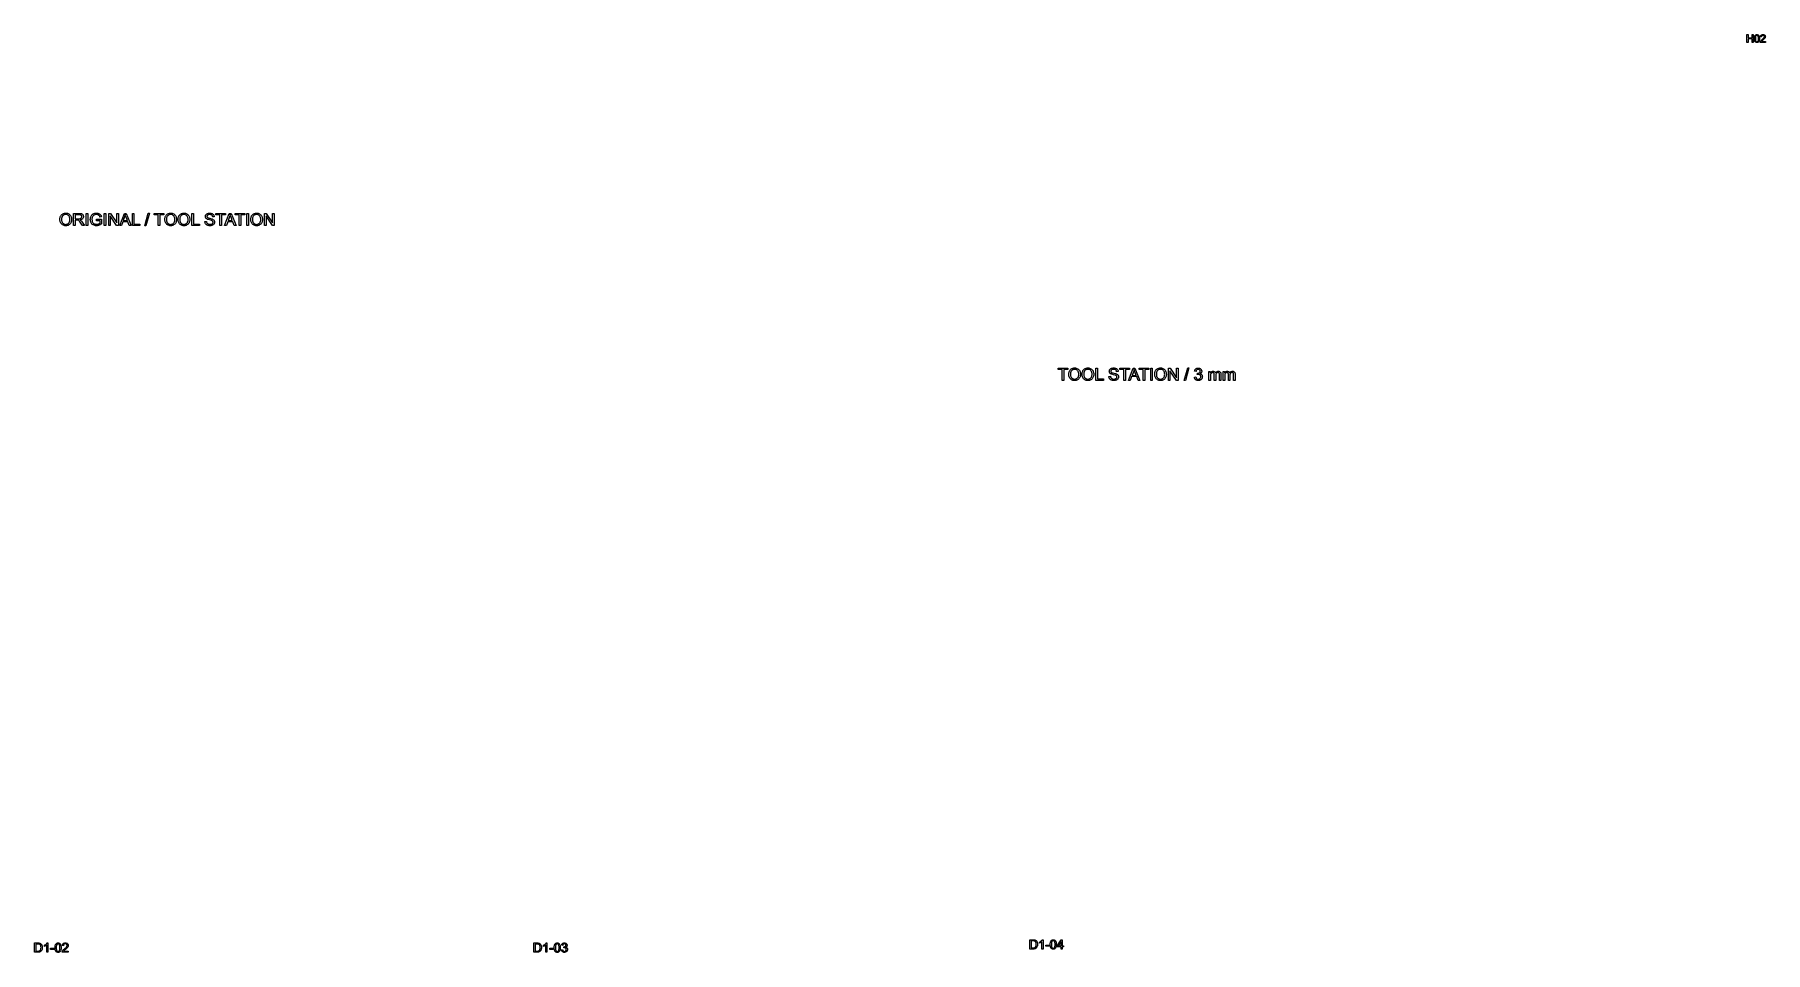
# Model space of a CAD drawing. Header units: millimetres. Extents: x 17 to 565, y -307 to -16.
import ezdxf

# ---------------------------------------------------------------- set-up
doc = ezdxf.new("R2010")
doc.units = ezdxf.units.MM
doc.layers.add('engrave', color=5, linetype='Continuous')

msp = doc.modelspace()

# ---------------------------------------------------------------- linework, layer by layer
at = {"layer": 'engrave'}
for points in [[(559, -18.96), (559, -16.51), (559.32, -16.51), (559.32, -17.52), (560.6, -17.52), (560.6, -16.51), (560.92, -16.51), (560.92, -18.96), (560.6, -18.96), (560.6, -17.8), (559.32, -17.8), (559.32, -18.96), (559, -18.96)], [(561.34, -17.75), (561.34, -17.54), (561.36, -17.36), (561.39, -17.19), (561.43, -17.05), (561.48, -16.93), (561.54, -16.82), (561.61, -16.72), (561.69, -16.64), (561.79, -16.58), (561.89, -16.54), (562.01, -16.51), (562.14, -16.5), (562.23, -16.5), (562.32, -16.52), (562.4, -16.54), (562.48, -16.58), (562.55, -16.62), (562.62, -16.68), (562.68, -16.74), (562.73, -16.81), (562.81, -16.97), (562.88, -17.17), (562.92, -17.42), (562.93, -17.75), (562.93, -17.96), (562.91, -18.14), (562.88, -18.3), (562.85, -18.45), (562.8, -18.57), (562.74, -18.68), (562.66, -18.78), (562.58, -18.86), (562.49, -18.92), (562.38, -18.96), (562.26, -18.99), (562.14, -19), (561.97, -18.98), (561.82, -18.94), (561.69, -18.86), (561.58, -18.75), (561.52, -18.66), (561.47, -18.57), (561.43, -18.46), (561.4, -18.34), (561.35, -18.07), (561.34, -17.75)], [(561.65, -17.75), (561.66, -18.03), (561.68, -18.25), (561.73, -18.43), (561.79, -18.55), (561.86, -18.64), (561.95, -18.7), (562.04, -18.74), (562.14, -18.75), (562.24, -18.74), (562.33, -18.7), (562.41, -18.64), (562.48, -18.55), (562.55, -18.43), (562.59, -18.25), (562.62, -18.03), (562.63, -17.75), (562.62, -17.47), (562.59, -17.25), (562.55, -17.07), (562.48, -16.95), (562.41, -16.86), (562.33, -16.8), (562.23, -16.76), (562.13, -16.75), (562.03, -16.76), (561.95, -16.79), (561.87, -16.85), (561.8, -16.92), (561.73, -17.06), (561.69, -17.24), (561.66, -17.47), (561.65, -17.75)], [(564.82, -18.67), (564.82, -18.96), (563.2, -18.96), (563.21, -18.85), (563.24, -18.75), (563.32, -18.59), (563.43, -18.42), (563.6, -18.25), (563.83, -18.05), (564.16, -17.76), (564.28, -17.64), (564.37, -17.53), (564.43, -17.44), (564.47, -17.35), (564.5, -17.26), (564.51, -17.17), (564.5, -17.09), (564.48, -17.01), (564.44, -16.94), (564.38, -16.87), (564.31, -16.82), (564.23, -16.78), (564.14, -16.76), (564.05, -16.75), (563.94, -16.76), (563.85, -16.78), (563.77, -16.82), (563.7, -16.88), (563.64, -16.95), (563.6, -17.03), (563.58, -17.13), (563.57, -17.24), (563.26, -17.21), (563.29, -17.05), (563.33, -16.9), (563.4, -16.78), (563.5, -16.68), (563.61, -16.6), (563.74, -16.55), (563.89, -16.51), (564.05, -16.5), (564.22, -16.51), (564.37, -16.55), (564.5, -16.61), (564.61, -16.7), (564.7, -16.8), (564.77, -16.91), (564.8, -17.04), (564.82, -17.18), (564.8, -17.33), (564.76, -17.47), (564.68, -17.61), (564.56, -17.77), (564.37, -17.95), (564.09, -18.2), (563.75, -18.51), (563.68, -18.59), (563.62, -18.67), (564.82, -18.67)], [(25, -75.05), (25.01, -74.82), (25.03, -74.6), (25.07, -74.39), (25.13, -74.19), (25.2, -74.01), (25.29, -73.84), (25.4, -73.69), (25.52, -73.54), (25.65, -73.42), (25.79, -73.31), (25.95, -73.21), (26.11, -73.14), (26.28, -73.08), (26.46, -73.03), (26.65, -73.01), (26.85, -73), (27.11, -73.02), (27.36, -73.06), (27.59, -73.14), (27.82, -73.26), (28.02, -73.4), (28.19, -73.56), (28.35, -73.75), (28.47, -73.97), (28.57, -74.21), (28.64, -74.46), (28.68, -74.72), (28.7, -75.01), (28.68, -75.29), (28.64, -75.56), (28.56, -75.82), (28.46, -76.06), (28.33, -76.28), (28.17, -76.47), (27.99, -76.63), (27.79, -76.76), (27.57, -76.87), (27.33, -76.94), (27.1, -76.99), (26.85, -77), (26.58, -76.98), (26.33, -76.93), (26.09, -76.85), (25.87, -76.74), (25.67, -76.59), (25.5, -76.42), (25.35, -76.23), (25.22, -76.02), (25.12, -75.79), (25.06, -75.55), (25.01, -75.3), (25, -75.05)], [(25.53, -75.06), (25.53, -75.23), (25.55, -75.39), (25.58, -75.54), (25.62, -75.68), (25.67, -75.82), (25.74, -75.94), (25.82, -76.06), (25.9, -76.16), (26, -76.25), (26.1, -76.34), (26.21, -76.41), (26.33, -76.46), (26.45, -76.51), (26.57, -76.54), (26.71, -76.56), (26.85, -76.56), (26.99, -76.56), (27.12, -76.54), (27.25, -76.51), (27.37, -76.46), (27.49, -76.4), (27.6, -76.33), (27.7, -76.25), (27.8, -76.16), (27.88, -76.05), (27.96, -75.93), (28.02, -75.8), (28.08, -75.67), (28.12, -75.52), (28.15, -75.36), (28.16, -75.19), (28.17, -75), (28.16, -74.78), (28.13, -74.56), (28.08, -74.36), (28.01, -74.18), (27.92, -74.01), (27.81, -73.87), (27.69, -73.74), (27.54, -73.63), (27.38, -73.55), (27.22, -73.49), (27.04, -73.45), (26.85, -73.44), (26.72, -73.45), (26.59, -73.46), (26.47, -73.49), (26.35, -73.53), (26.23, -73.59), (26.12, -73.65), (26.02, -73.73), (25.92, -73.81), (25.83, -73.91), (25.75, -74.03), (25.68, -74.16), (25.63, -74.31), (25.58, -74.48), (25.55, -74.65), (25.53, -74.85), (25.53, -75.06)], [(29.36, -76.93), (29.36, -73.07), (31.08, -73.07), (31.32, -73.08), (31.53, -73.09), (31.71, -73.13), (31.86, -73.17), (31.99, -73.23), (32.11, -73.32), (32.21, -73.42), (32.29, -73.54), (32.36, -73.68), (32.41, -73.82), (32.44, -73.97), (32.45, -74.12), (32.44, -74.32), (32.39, -74.5), (32.3, -74.67), (32.19, -74.82), (32.12, -74.88), (32.04, -74.94), (31.85, -75.05), (31.63, -75.12), (31.37, -75.18), (31.54, -75.27), (31.67, -75.37), (31.78, -75.48), (31.89, -75.6), (32.1, -75.88), (32.77, -76.93), (32.13, -76.93), (31.62, -76.13), (31.41, -75.82), (31.25, -75.6), (31.11, -75.44), (30.99, -75.34), (30.87, -75.28), (30.75, -75.24), (30.64, -75.22), (30.47, -75.22), (29.88, -75.22), (29.88, -76.93), (29.36, -76.93)], [(29.88, -74.77), (30.97, -74.77), (31.14, -74.77), (31.29, -74.76), (31.41, -74.73), (31.52, -74.7), (31.62, -74.66), (31.7, -74.61), (31.77, -74.54), (31.82, -74.47), (31.87, -74.39), (31.9, -74.3), (31.92, -74.22), (31.93, -74.12), (31.91, -73.99), (31.88, -73.87), (31.81, -73.77), (31.73, -73.67), (31.61, -73.6), (31.47, -73.54), (31.3, -73.51), (31.1, -73.5), (29.88, -73.5), (29.88, -74.77)], [(33.34, -76.93), (33.34, -73.07), (33.85, -73.07), (33.85, -76.93), (33.34, -76.93)], [(36.56, -75.42), (36.56, -74.96), (38.2, -74.96), (38.2, -76.4), (38.01, -76.54), (37.82, -76.66), (37.62, -76.76), (37.42, -76.85), (37.22, -76.91), (37.02, -76.96), (36.81, -76.99), (36.6, -77), (36.32, -76.98), (36.06, -76.94), (35.81, -76.86), (35.57, -76.76), (35.35, -76.62), (35.16, -76.46), (35, -76.27), (34.86, -76.05), (34.76, -75.81), (34.69, -75.56), (34.64, -75.3), (34.63, -75.02), (34.64, -74.74), (34.69, -74.47), (34.76, -74.22), (34.86, -73.97), (34.99, -73.74), (35.15, -73.54), (35.24, -73.45), (35.33, -73.37), (35.43, -73.3), (35.54, -73.24), (35.77, -73.14), (36.02, -73.06), (36.28, -73.02), (36.56, -73), (36.77, -73.01), (36.96, -73.04), (37.15, -73.08), (37.32, -73.14), (37.48, -73.21), (37.62, -73.3), (37.75, -73.4), (37.85, -73.52), (37.94, -73.65), (38.02, -73.8), (38.09, -73.96), (38.14, -74.15), (37.68, -74.28), (37.64, -74.14), (37.59, -74.01), (37.53, -73.9), (37.47, -73.81), (37.4, -73.73), (37.31, -73.66), (37.21, -73.6), (37.1, -73.54), (36.97, -73.5), (36.84, -73.47), (36.71, -73.45), (36.56, -73.44), (36.4, -73.45), (36.24, -73.47), (36.09, -73.5), (35.96, -73.55), (35.84, -73.6), (35.73, -73.67), (35.63, -73.75), (35.55, -73.83), (35.41, -74.01), (35.3, -74.21), (35.24, -74.39), (35.19, -74.58), (35.16, -74.78), (35.15, -74.99), (35.17, -75.24), (35.2, -75.46), (35.25, -75.67), (35.33, -75.85), (35.43, -76.02), (35.55, -76.16), (35.69, -76.27), (35.85, -76.37), (36.02, -76.44), (36.2, -76.5), (36.38, -76.53), (36.57, -76.54), (36.74, -76.53), (36.9, -76.51), (37.06, -76.47), (37.22, -76.41), (37.37, -76.35), (37.5, -76.28), (37.61, -76.21), (37.7, -76.14), (37.7, -75.42), (36.56, -75.42)], [(39.04, -76.93), (39.04, -73.07), (39.56, -73.07), (39.56, -76.93), (39.04, -76.93)], [(40.45, -76.93), (40.45, -73.07), (40.98, -73.07), (43.01, -76.1), (43.01, -73.07), (43.5, -73.07), (43.5, -76.93), (42.97, -76.93), (40.94, -73.9), (40.94, -76.93), (40.45, -76.93)], [(43.93, -76.93), (45.42, -73.07), (45.97, -73.07), (47.55, -76.93), (46.97, -76.93), (46.52, -75.76), (44.9, -75.76), (44.48, -76.93), (43.93, -76.93)], [(45.05, -75.35), (46.36, -75.35), (45.95, -74.28), (45.79, -73.83), (45.68, -73.47), (45.59, -73.85), (45.47, -74.21), (45.05, -75.35)], [(47.94, -76.93), (47.94, -73.07), (48.45, -73.07), (48.45, -76.48), (50.35, -76.48), (50.35, -76.93), (47.94, -76.93)], [(51.85, -77), (52.97, -73), (53.35, -73), (52.23, -77), (51.85, -77)], [(56.15, -76.93), (56.15, -73.52), (54.87, -73.52), (54.87, -73.07), (57.94, -73.07), (57.94, -73.52), (56.66, -73.52), (56.66, -76.93), (56.15, -76.93)], [(58.21, -75.05), (58.22, -74.82), (58.24, -74.6), (58.28, -74.39), (58.34, -74.19), (58.41, -74.01), (58.5, -73.84), (58.61, -73.69), (58.73, -73.54), (58.86, -73.42), (59, -73.31), (59.16, -73.21), (59.32, -73.14), (59.49, -73.08), (59.67, -73.03), (59.86, -73.01), (60.06, -73), (60.32, -73.02), (60.57, -73.06), (60.8, -73.14), (61.03, -73.26), (61.23, -73.4), (61.41, -73.56), (61.56, -73.75), (61.68, -73.97), (61.78, -74.21), (61.85, -74.46), (61.89, -74.72), (61.91, -75.01), (61.89, -75.29), (61.85, -75.56), (61.77, -75.82), (61.67, -76.06), (61.54, -76.28), (61.38, -76.47), (61.2, -76.63), (61, -76.76), (60.78, -76.87), (60.55, -76.94), (60.31, -76.99), (60.06, -77), (59.79, -76.98), (59.54, -76.93), (59.31, -76.85), (59.08, -76.74), (58.88, -76.59), (58.71, -76.42), (58.56, -76.23), (58.43, -76.02), (58.33, -75.79), (58.27, -75.55), (58.22, -75.3), (58.21, -75.05)], [(58.74, -75.06), (58.74, -75.23), (58.76, -75.39), (58.79, -75.54), (58.83, -75.68), (58.88, -75.82), (58.95, -75.94), (59.03, -76.06), (59.11, -76.16), (59.21, -76.25), (59.31, -76.34), (59.42, -76.41), (59.54, -76.46), (59.66, -76.51), (59.78, -76.54), (59.92, -76.56), (60.06, -76.56), (60.2, -76.56), (60.33, -76.54), (60.46, -76.51), (60.58, -76.46), (60.7, -76.4), (60.81, -76.33), (60.91, -76.25), (61.01, -76.16), (61.09, -76.05), (61.17, -75.93), (61.23, -75.8), (61.29, -75.67), (61.33, -75.52), (61.36, -75.36), (61.37, -75.19), (61.38, -75), (61.37, -74.78), (61.34, -74.56), (61.29, -74.36), (61.22, -74.18), (61.13, -74.01), (61.02, -73.87), (60.9, -73.74), (60.75, -73.63), (60.6, -73.55), (60.43, -73.49), (60.25, -73.45), (60.06, -73.44), (59.93, -73.45), (59.8, -73.46), (59.68, -73.49), (59.56, -73.53), (59.44, -73.59), (59.33, -73.65), (59.23, -73.73), (59.13, -73.81), (59.04, -73.91), (58.96, -74.03), (58.89, -74.16), (58.84, -74.31), (58.79, -74.48), (58.76, -74.65), (58.74, -74.85), (58.74, -75.06)], [(62.41, -75.05), (62.42, -74.82), (62.44, -74.6), (62.48, -74.39), (62.54, -74.19), (62.61, -74.01), (62.7, -73.84), (62.81, -73.69), (62.93, -73.54), (63.06, -73.42), (63.2, -73.31), (63.36, -73.21), (63.52, -73.14), (63.69, -73.08), (63.87, -73.03), (64.06, -73.01), (64.26, -73), (64.52, -73.02), (64.77, -73.06), (65.01, -73.14), (65.23, -73.26), (65.43, -73.4), (65.61, -73.56), (65.76, -73.75), (65.88, -73.97), (65.98, -74.21), (66.05, -74.46), (66.09, -74.72), (66.11, -75.01), (66.09, -75.29), (66.05, -75.56), (65.97, -75.82), (65.87, -76.06), (65.74, -76.28), (65.58, -76.47), (65.4, -76.63), (65.2, -76.76), (64.98, -76.87), (64.75, -76.94), (64.51, -76.99), (64.26, -77), (63.99, -76.98), (63.74, -76.93), (63.51, -76.85), (63.28, -76.74), (63.08, -76.59), (62.91, -76.42), (62.76, -76.23), (62.63, -76.02), (62.54, -75.79), (62.47, -75.55), (62.42, -75.3), (62.41, -75.05)], [(62.94, -75.06), (62.94, -75.23), (62.96, -75.39), (62.99, -75.54), (63.03, -75.68), (63.08, -75.82), (63.15, -75.94), (63.23, -76.06), (63.31, -76.16), (63.41, -76.25), (63.51, -76.34), (63.62, -76.41), (63.74, -76.46), (63.86, -76.51), (63.98, -76.54), (64.12, -76.56), (64.26, -76.56), (64.4, -76.56), (64.53, -76.54), (64.66, -76.51), (64.78, -76.46), (64.9, -76.4), (65.01, -76.33), (65.11, -76.25), (65.21, -76.16), (65.29, -76.05), (65.37, -75.93), (65.43, -75.8), (65.49, -75.67), (65.53, -75.52), (65.56, -75.36), (65.57, -75.19), (65.58, -75), (65.57, -74.78), (65.54, -74.56), (65.49, -74.36), (65.42, -74.18), (65.33, -74.01), (65.22, -73.87), (65.1, -73.74), (64.95, -73.63), (64.8, -73.55), (64.63, -73.49), (64.45, -73.45), (64.26, -73.44), (64.13, -73.45), (64, -73.46), (63.88, -73.49), (63.76, -73.53), (63.64, -73.59), (63.53, -73.65), (63.43, -73.73), (63.33, -73.81), (63.24, -73.91), (63.16, -74.03), (63.09, -74.16), (63.04, -74.31), (62.99, -74.48), (62.96, -74.65), (62.94, -74.85), (62.94, -75.06)], [(66.75, -76.93), (66.75, -73.07), (67.26, -73.07), (67.26, -76.48), (69.16, -76.48), (69.16, -76.93), (66.75, -76.93)], [(70.9, -75.69), (71.38, -75.65), (71.4, -75.79), (71.44, -75.91), (71.48, -76.03), (71.54, -76.13), (71.61, -76.21), (71.7, -76.29), (71.8, -76.36), (71.93, -76.43), (72.06, -76.48), (72.21, -76.51), (72.36, -76.53), (72.52, -76.54), (72.66, -76.54), (72.8, -76.52), (72.92, -76.49), (73.04, -76.45), (73.14, -76.41), (73.23, -76.35), (73.31, -76.29), (73.37, -76.22), (73.42, -76.14), (73.45, -76.06), (73.47, -75.97), (73.48, -75.88), (73.47, -75.8), (73.45, -75.71), (73.42, -75.64), (73.37, -75.57), (73.31, -75.5), (73.23, -75.44), (73.14, -75.39), (73.03, -75.34), (72.78, -75.26), (72.34, -75.15), (71.89, -75.03), (71.72, -74.97), (71.59, -74.91), (71.46, -74.83), (71.35, -74.75), (71.26, -74.65), (71.18, -74.55), (71.12, -74.44), (71.08, -74.32), (71.05, -74.2), (71.04, -74.07), (71.05, -73.92), (71.09, -73.78), (71.14, -73.65), (71.21, -73.52), (71.3, -73.4), (71.41, -73.3), (71.54, -73.21), (71.69, -73.13), (71.86, -73.08), (72.03, -73.04), (72.21, -73.01), (72.4, -73), (72.61, -73.01), (72.81, -73.04), (72.99, -73.08), (73.16, -73.14), (73.32, -73.22), (73.45, -73.31), (73.57, -73.42), (73.67, -73.55), (73.75, -73.69), (73.8, -73.84), (73.84, -73.99), (73.86, -74.16), (73.37, -74.19), (73.33, -74.02), (73.28, -73.87), (73.2, -73.75), (73.1, -73.64), (72.97, -73.56), (72.82, -73.5), (72.63, -73.47), (72.43, -73.45), (72.21, -73.46), (72.02, -73.5), (71.87, -73.55), (71.75, -73.62), (71.66, -73.71), (71.59, -73.81), (71.55, -73.92), (71.54, -74.03), (71.55, -74.13), (71.57, -74.22), (71.62, -74.3), (71.69, -74.38), (71.79, -74.44), (71.95, -74.51), (72.18, -74.58), (72.46, -74.65), (72.98, -74.78), (73.17, -74.84), (73.31, -74.9), (73.47, -74.98), (73.61, -75.07), (73.72, -75.18), (73.81, -75.29), (73.88, -75.42), (73.93, -75.55), (73.96, -75.69), (73.97, -75.84), (73.96, -75.99), (73.93, -76.14), (73.87, -76.29), (73.8, -76.42), (73.7, -76.55), (73.58, -76.67), (73.44, -76.76), (73.29, -76.85), (73.12, -76.91), (72.94, -76.96), (72.75, -76.99), (72.54, -77), (72.29, -76.99), (72.06, -76.96), (71.85, -76.91), (71.66, -76.85), (71.5, -76.76), (71.35, -76.66), (71.22, -76.53), (71.11, -76.39), (71.02, -76.23), (70.95, -76.06), (70.91, -75.88), (70.9, -75.69)], [(75.66, -76.93), (75.66, -73.52), (74.38, -73.52), (74.38, -73.07), (77.45, -73.07), (77.45, -73.52), (76.17, -73.52), (76.17, -76.93), (75.66, -76.93)], [(77.15, -76.93), (78.63, -73.07), (79.18, -73.07), (80.76, -76.93), (80.18, -76.93), (79.73, -75.76), (78.11, -75.76), (77.69, -76.93), (77.15, -76.93)], [(78.26, -75.35), (79.57, -75.35), (79.17, -74.28), (79.01, -73.83), (78.89, -73.47), (78.8, -73.85), (78.68, -74.21), (78.26, -75.35)], [(81.75, -76.93), (81.75, -73.52), (80.48, -73.52), (80.48, -73.07), (83.54, -73.07), (83.54, -73.52), (82.27, -73.52), (82.27, -76.93), (81.75, -76.93)], [(84.16, -76.93), (84.16, -73.07), (84.67, -73.07), (84.67, -76.93), (84.16, -76.93)], [(85.41, -75.05), (85.42, -74.82), (85.45, -74.6), (85.49, -74.39), (85.54, -74.19), (85.62, -74.01), (85.7, -73.84), (85.81, -73.69), (85.93, -73.54), (86.06, -73.42), (86.21, -73.31), (86.36, -73.21), (86.52, -73.14), (86.69, -73.08), (86.88, -73.03), (87.07, -73.01), (87.26, -73), (87.53, -73.02), (87.77, -73.06), (88.01, -73.14), (88.23, -73.26), (88.43, -73.4), (88.61, -73.56), (88.76, -73.75), (88.89, -73.97), (88.98, -74.21), (89.05, -74.46), (89.1, -74.72), (89.11, -75.01), (89.1, -75.29), (89.05, -75.56), (88.98, -75.82), (88.87, -76.06), (88.74, -76.28), (88.59, -76.47), (88.41, -76.63), (88.2, -76.76), (87.98, -76.87), (87.75, -76.94), (87.51, -76.99), (87.26, -77), (87, -76.98), (86.75, -76.93), (86.51, -76.85), (86.29, -76.74), (86.08, -76.59), (85.91, -76.42), (85.76, -76.23), (85.64, -76.02), (85.54, -75.79), (85.47, -75.55), (85.43, -75.3), (85.41, -75.05)], [(85.94, -75.06), (85.95, -75.23), (85.96, -75.39), (85.99, -75.54), (86.04, -75.68), (86.09, -75.82), (86.15, -75.94), (86.23, -76.06), (86.32, -76.16), (86.41, -76.25), (86.52, -76.34), (86.63, -76.41), (86.74, -76.46), (86.86, -76.51), (86.99, -76.54), (87.12, -76.56), (87.26, -76.56), (87.4, -76.56), (87.54, -76.54), (87.66, -76.51), (87.79, -76.46), (87.9, -76.4), (88.01, -76.33), (88.11, -76.25), (88.21, -76.16), (88.3, -76.05), (88.37, -75.93), (88.44, -75.8), (88.49, -75.67), (88.53, -75.52), (88.56, -75.36), (88.58, -75.19), (88.58, -75), (88.57, -74.78), (88.54, -74.56), (88.49, -74.36), (88.42, -74.18), (88.33, -74.01), (88.23, -73.87), (88.1, -73.74), (87.96, -73.63), (87.8, -73.55), (87.63, -73.49), (87.45, -73.45), (87.27, -73.44), (87.13, -73.45), (87.01, -73.46), (86.88, -73.49), (86.76, -73.53), (86.65, -73.59), (86.54, -73.65), (86.43, -73.73), (86.33, -73.81), (86.24, -73.91), (86.16, -74.03), (86.09, -74.16), (86.04, -74.31), (86, -74.48), (85.97, -74.65), (85.95, -74.85), (85.94, -75.06)], [(89.76, -76.93), (89.76, -73.07), (90.29, -73.07), (92.32, -76.1), (92.32, -73.07), (92.81, -73.07), (92.81, -76.93), (92.29, -76.93), (90.26, -73.9), (90.26, -76.93), (89.76, -76.93)], [(342.27, -125.93), (342.27, -122.52), (341, -122.52), (341, -122.07), (344.06, -122.07), (344.06, -122.52), (342.78, -122.52), (342.78, -125.93), (342.27, -125.93)], [(344.33, -124.05), (344.34, -123.82), (344.37, -123.6), (344.41, -123.39), (344.46, -123.19), (344.54, -123.01), (344.62, -122.84), (344.73, -122.69), (344.85, -122.54), (344.98, -122.42), (345.13, -122.31), (345.28, -122.21), (345.44, -122.14), (345.61, -122.08), (345.79, -122.03), (345.98, -122.01), (346.18, -122), (346.44, -122.02), (346.69, -122.06), (346.93, -122.14), (347.15, -122.26), (347.35, -122.4), (347.53, -122.56), (347.68, -122.75), (347.8, -122.97), (347.9, -123.2), (347.97, -123.46), (348.01, -123.72), (348.03, -124.01), (348.01, -124.29), (347.97, -124.56), (347.89, -124.82), (347.79, -125.06), (347.66, -125.27), (347.5, -125.46), (347.32, -125.63), (347.12, -125.76), (346.9, -125.86), (346.67, -125.94), (346.43, -125.98), (346.18, -126), (345.92, -125.98), (345.66, -125.93), (345.43, -125.85), (345.21, -125.73), (345, -125.59), (344.83, -125.42), (344.68, -125.23), (344.55, -125.01), (344.46, -124.78), (344.39, -124.55), (344.35, -124.3), (344.33, -124.05)], [(344.86, -124.06), (344.87, -124.23), (344.88, -124.39), (344.91, -124.54), (344.95, -124.68), (345.01, -124.82), (345.07, -124.94), (345.15, -125.05), (345.24, -125.16), (345.33, -125.25), (345.44, -125.33), (345.54, -125.4), (345.66, -125.46), (345.78, -125.5), (345.91, -125.53), (346.04, -125.55), (346.18, -125.56), (346.32, -125.55), (346.45, -125.53), (346.58, -125.5), (346.7, -125.46), (346.82, -125.4), (346.93, -125.33), (347.03, -125.25), (347.13, -125.15), (347.22, -125.05), (347.29, -124.93), (347.36, -124.8), (347.41, -124.66), (347.45, -124.51), (347.48, -124.35), (347.49, -124.18), (347.5, -124), (347.49, -123.77), (347.46, -123.56), (347.41, -123.36), (347.34, -123.18), (347.25, -123.01), (347.14, -122.87), (347.02, -122.74), (346.87, -122.63), (346.72, -122.55), (346.55, -122.49), (346.37, -122.45), (346.19, -122.44), (346.05, -122.45), (345.92, -122.46), (345.8, -122.49), (345.68, -122.53), (345.57, -122.59), (345.46, -122.65), (345.35, -122.73), (345.25, -122.81), (345.16, -122.91), (345.08, -123.03), (345.01, -123.16), (344.96, -123.31), (344.92, -123.47), (344.88, -123.65), (344.87, -123.85), (344.86, -124.06)], [(348.53, -124.05), (348.54, -123.82), (348.56, -123.6), (348.6, -123.39), (348.66, -123.19), (348.73, -123.01), (348.82, -122.84), (348.93, -122.69), (349.05, -122.54), (349.18, -122.42), (349.32, -122.31), (349.48, -122.21), (349.64, -122.14), (349.81, -122.08), (349.99, -122.03), (350.18, -122.01), (350.38, -122), (350.64, -122.02), (350.89, -122.06), (351.12, -122.14), (351.35, -122.26), (351.55, -122.4), (351.72, -122.56), (351.87, -122.75), (352, -122.97), (352.1, -123.2), (352.17, -123.46), (352.21, -123.72), (352.23, -124.01), (352.21, -124.29), (352.17, -124.56), (352.09, -124.82), (351.99, -125.06), (351.86, -125.27), (351.7, -125.46), (351.52, -125.63), (351.32, -125.76), (351.09, -125.86), (350.86, -125.94), (350.63, -125.98), (350.38, -126), (350.11, -125.98), (349.86, -125.93), (349.63, -125.85), (349.4, -125.73), (349.2, -125.59), (349.03, -125.42), (348.88, -125.23), (348.75, -125.01), (348.66, -124.78), (348.59, -124.55), (348.54, -124.3), (348.53, -124.05)], [(349.06, -124.06), (349.06, -124.23), (349.08, -124.39), (349.11, -124.54), (349.15, -124.68), (349.2, -124.82), (349.27, -124.94), (349.35, -125.05), (349.43, -125.16), (349.53, -125.25), (349.63, -125.33), (349.74, -125.4), (349.86, -125.46), (349.98, -125.5), (350.1, -125.53), (350.24, -125.55), (350.38, -125.56), (350.52, -125.55), (350.65, -125.53), (350.78, -125.5), (350.9, -125.46), (351.02, -125.4), (351.13, -125.33), (351.23, -125.25), (351.33, -125.15), (351.41, -125.05), (351.49, -124.93), (351.55, -124.8), (351.61, -124.66), (351.65, -124.51), (351.67, -124.35), (351.69, -124.18), (351.7, -124), (351.69, -123.77), (351.66, -123.56), (351.61, -123.36), (351.54, -123.18), (351.45, -123.01), (351.34, -122.87), (351.22, -122.74), (351.07, -122.63), (350.91, -122.55), (350.75, -122.49), (350.57, -122.45), (350.38, -122.44), (350.25, -122.45), (350.12, -122.46), (350, -122.49), (349.88, -122.53), (349.76, -122.59), (349.65, -122.65), (349.55, -122.73), (349.45, -122.81), (349.36, -122.91), (349.28, -123.03), (349.21, -123.16), (349.16, -123.31), (349.11, -123.47), (349.08, -123.65), (349.06, -123.85), (349.06, -124.06)], [(352.86, -125.93), (352.86, -122.07), (353.37, -122.07), (353.37, -125.48), (355.28, -125.48), (355.28, -125.93), (352.86, -125.93)], [(357.01, -124.69), (357.49, -124.65), (357.52, -124.79), (357.55, -124.91), (357.6, -125.02), (357.65, -125.12), (357.72, -125.21), (357.81, -125.29), (357.92, -125.36), (358.04, -125.42), (358.18, -125.47), (358.32, -125.51), (358.47, -125.53), (358.63, -125.54), (358.78, -125.53), (358.91, -125.52), (359.03, -125.49), (359.15, -125.45), (359.26, -125.4), (359.35, -125.35), (359.42, -125.29), (359.48, -125.21), (359.53, -125.14), (359.57, -125.06), (359.59, -124.97), (359.59, -124.88), (359.59, -124.79), (359.57, -124.71), (359.53, -124.64), (359.49, -124.57), (359.43, -124.5), (359.35, -124.44), (359.25, -124.39), (359.14, -124.34), (358.89, -124.26), (358.45, -124.15), (358, -124.02), (357.83, -123.97), (357.71, -123.91), (357.58, -123.83), (357.46, -123.75), (357.37, -123.65), (357.29, -123.55), (357.23, -123.44), (357.19, -123.32), (357.17, -123.2), (357.16, -123.07), (357.17, -122.92), (357.2, -122.78), (357.25, -122.65), (357.32, -122.52), (357.42, -122.4), (357.53, -122.3), (357.66, -122.21), (357.81, -122.13), (357.97, -122.08), (358.15, -122.04), (358.33, -122.01), (358.52, -122), (358.73, -122.01), (358.92, -122.04), (359.1, -122.08), (359.28, -122.14), (359.43, -122.22), (359.57, -122.31), (359.68, -122.42), (359.78, -122.55), (359.86, -122.69), (359.92, -122.83), (359.95, -122.99), (359.97, -123.16), (359.48, -123.19), (359.45, -123.02), (359.39, -122.87), (359.31, -122.75), (359.21, -122.64), (359.08, -122.56), (358.93, -122.5), (358.75, -122.46), (358.54, -122.45), (358.32, -122.46), (358.14, -122.5), (357.98, -122.55), (357.86, -122.62), (357.77, -122.71), (357.7, -122.81), (357.66, -122.92), (357.65, -123.03), (357.66, -123.13), (357.69, -123.22), (357.74, -123.3), (357.8, -123.38), (357.9, -123.44), (358.07, -123.51), (358.29, -123.58), (358.57, -123.65), (359.1, -123.78), (359.29, -123.84), (359.43, -123.9), (359.58, -123.98), (359.72, -124.07), (359.83, -124.18), (359.92, -124.29), (360, -124.41), (360.05, -124.55), (360.08, -124.69), (360.09, -124.84), (360.07, -124.99), (360.04, -125.14), (359.99, -125.28), (359.91, -125.42), (359.81, -125.55), (359.69, -125.66), (359.56, -125.76), (359.4, -125.85), (359.23, -125.91), (359.05, -125.96), (358.86, -125.99), (358.66, -126), (358.41, -125.99), (358.18, -125.96), (357.97, -125.91), (357.78, -125.84), (357.61, -125.76), (357.46, -125.65), (357.33, -125.53), (357.22, -125.38), (357.13, -125.23), (357.07, -125.06), (357.03, -124.88), (357.01, -124.69)], [(361.77, -125.93), (361.77, -122.52), (360.49, -122.52), (360.49, -122.07), (363.56, -122.07), (363.56, -122.52), (362.28, -122.52), (362.28, -125.93), (361.77, -125.93)], [(363.26, -125.93), (364.74, -122.07), (365.29, -122.07), (366.87, -125.93), (366.29, -125.93), (365.84, -124.76), (364.22, -124.76), (363.8, -125.93), (363.26, -125.93)], [(364.37, -124.35), (365.68, -124.35), (365.28, -123.28), (365.12, -122.83), (365, -122.47), (364.91, -122.84), (364.79, -123.21), (364.37, -124.35)], [(367.86, -125.93), (367.86, -122.52), (366.59, -122.52), (366.59, -122.07), (369.65, -122.07), (369.65, -122.52), (368.37, -122.52), (368.37, -125.93), (367.86, -125.93)], [(370.26, -125.93), (370.26, -122.07), (370.77, -122.07), (370.77, -125.93), (370.26, -125.93)], [(371.52, -124.05), (371.53, -123.82), (371.55, -123.6), (371.59, -123.39), (371.65, -123.19), (371.72, -123.01), (371.81, -122.84), (371.91, -122.69), (372.04, -122.54), (372.17, -122.42), (372.31, -122.31), (372.47, -122.21), (372.63, -122.14), (372.8, -122.08), (372.98, -122.03), (373.17, -122.01), (373.37, -122), (373.63, -122.02), (373.88, -122.06), (374.11, -122.14), (374.33, -122.26), (374.54, -122.4), (374.71, -122.56), (374.86, -122.75), (374.99, -122.97), (375.09, -123.2), (375.16, -123.46), (375.2, -123.72), (375.21, -124.01), (375.2, -124.29), (375.15, -124.56), (375.08, -124.82), (374.98, -125.06), (374.85, -125.27), (374.69, -125.46), (374.51, -125.63), (374.3, -125.76), (374.08, -125.86), (373.85, -125.94), (373.61, -125.98), (373.37, -126), (373.1, -125.98), (372.85, -125.93), (372.61, -125.85), (372.39, -125.73), (372.19, -125.59), (372.01, -125.42), (371.86, -125.23), (371.74, -125.01), (371.64, -124.78), (371.57, -124.55), (371.53, -124.3), (371.52, -124.05)], [(372.05, -124.06), (372.05, -124.23), (372.07, -124.39), (372.1, -124.54), (372.14, -124.68), (372.19, -124.82), (372.26, -124.94), (372.33, -125.05), (372.42, -125.16), (372.52, -125.25), (372.62, -125.33), (372.73, -125.4), (372.84, -125.46), (372.97, -125.5), (373.09, -125.53), (373.22, -125.55), (373.36, -125.56), (373.5, -125.55), (373.64, -125.53), (373.77, -125.5), (373.89, -125.46), (374.01, -125.4), (374.11, -125.33), (374.22, -125.25), (374.31, -125.15), (374.4, -125.05), (374.48, -124.93), (374.54, -124.8), (374.59, -124.66), (374.63, -124.51), (374.66, -124.35), (374.68, -124.18), (374.69, -124), (374.68, -123.77), (374.65, -123.56), (374.6, -123.36), (374.53, -123.18), (374.44, -123.01), (374.33, -122.87), (374.2, -122.74), (374.06, -122.63), (373.9, -122.55), (373.73, -122.49), (373.56, -122.45), (373.37, -122.44), (373.24, -122.45), (373.11, -122.46), (372.99, -122.49), (372.87, -122.53), (372.75, -122.59), (372.64, -122.65), (372.54, -122.73), (372.44, -122.81), (372.35, -122.91), (372.27, -123.03), (372.2, -123.16), (372.14, -123.31), (372.1, -123.47), (372.07, -123.65), (372.05, -123.85), (372.05, -124.06)], [(375.87, -125.93), (375.87, -122.07), (376.39, -122.07), (378.42, -125.1), (378.42, -122.07), (378.91, -122.07), (378.91, -125.93), (378.39, -125.93), (376.36, -122.9), (376.36, -125.93), (375.87, -125.93)], [(380.85, -126), (381.97, -122), (382.35, -122), (381.23, -126), (380.85, -126)], [(384.08, -124.91), (384.55, -124.85), (384.6, -125.04), (384.66, -125.2), (384.74, -125.33), (384.83, -125.43), (384.93, -125.51), (385.05, -125.56), (385.17, -125.6), (385.31, -125.61), (385.47, -125.59), (385.62, -125.55), (385.75, -125.48), (385.87, -125.38), (385.97, -125.25), (386.05, -125.12), (386.09, -124.97), (386.1, -124.8), (386.09, -124.64), (386.05, -124.5), (385.98, -124.38), (385.89, -124.26), (385.78, -124.17), (385.65, -124.1), (385.51, -124.06), (385.35, -124.05), (385.2, -124.06), (385.01, -124.1), (385.07, -123.69), (385.14, -123.69), (385.29, -123.68), (385.43, -123.65), (385.56, -123.6), (385.69, -123.53), (385.79, -123.44), (385.87, -123.33), (385.92, -123.2), (385.93, -123.05), (385.92, -122.92), (385.89, -122.81), (385.83, -122.71), (385.75, -122.61), (385.66, -122.54), (385.55, -122.49), (385.43, -122.45), (385.3, -122.44), (385.17, -122.45), (385.04, -122.49), (384.93, -122.54), (384.84, -122.62), (384.75, -122.71), (384.69, -122.83), (384.63, -122.98), (384.6, -123.14), (384.13, -123.05), (384.18, -122.83), (384.27, -122.63), (384.38, -122.46), (384.52, -122.31), (384.68, -122.2), (384.87, -122.12), (385.07, -122.07), (385.29, -122.05), (385.44, -122.06), (385.59, -122.09), (385.73, -122.13), (385.87, -122.19), (385.99, -122.26), (386.1, -122.35), (386.2, -122.45), (386.28, -122.56), (386.34, -122.68), (386.38, -122.8), (386.41, -122.93), (386.42, -123.06), (386.41, -123.18), (386.38, -123.3), (386.34, -123.41), (386.28, -123.51), (386.21, -123.61), (386.12, -123.7), (386.01, -123.77), (385.89, -123.84), (386.05, -123.89), (386.19, -123.96), (386.31, -124.05), (386.42, -124.17), (386.5, -124.3), (386.56, -124.45), (386.6, -124.61), (386.61, -124.79), (386.6, -124.91), (386.58, -125.03), (386.56, -125.15), (386.52, -125.26), (386.46, -125.36), (386.4, -125.46), (386.32, -125.56), (386.24, -125.65), (386.14, -125.73), (386.04, -125.8), (385.93, -125.86), (385.82, -125.91), (385.7, -125.95), (385.58, -125.98), (385.44, -125.99), (385.31, -126), (385.06, -125.98), (384.95, -125.96), (384.84, -125.92), (384.74, -125.88), (384.64, -125.83), (384.55, -125.77), (384.46, -125.7), (384.38, -125.62), (384.31, -125.53), (384.25, -125.44), (384.2, -125.35), (384.15, -125.25), (384.12, -125.14), (384.08, -124.91)], [(388.71, -125.93), (388.71, -123.13), (389.13, -123.13), (389.13, -123.53), (389.2, -123.43), (389.29, -123.34), (389.38, -123.26), (389.48, -123.19), (389.6, -123.14), (389.72, -123.1), (389.84, -123.08), (389.98, -123.07), (390.13, -123.08), (390.26, -123.1), (390.38, -123.14), (390.49, -123.2), (390.58, -123.27), (390.66, -123.35), (390.72, -123.45), (390.77, -123.56), (390.86, -123.45), (390.95, -123.35), (391.05, -123.26), (391.15, -123.19), (391.26, -123.14), (391.38, -123.1), (391.51, -123.08), (391.64, -123.07), (391.83, -123.08), (392, -123.13), (392.15, -123.2), (392.28, -123.3), (392.33, -123.36), (392.37, -123.43), (392.44, -123.59), (392.49, -123.79), (392.5, -124.01), (392.5, -125.93), (392.03, -125.93), (392.03, -124.17), (392.02, -123.92), (391.98, -123.76), (391.95, -123.7), (391.92, -123.65), (391.87, -123.6), (391.81, -123.56), (391.75, -123.52), (391.68, -123.5), (391.61, -123.49), (391.53, -123.48), (391.39, -123.49), (391.26, -123.53), (391.14, -123.59), (391.04, -123.68), (390.95, -123.79), (390.89, -123.93), (390.86, -124.1), (390.84, -124.31), (390.84, -125.93), (390.37, -125.93), (390.37, -124.11), (390.36, -123.97), (390.34, -123.84), (390.31, -123.73), (390.25, -123.64), (390.19, -123.57), (390.1, -123.52), (390, -123.49), (389.87, -123.48), (389.78, -123.49), (389.68, -123.51), (389.59, -123.54), (389.5, -123.59), (389.43, -123.65), (389.36, -123.72), (389.3, -123.8), (389.26, -123.89), (389.22, -124.01), (389.2, -124.14), (389.19, -124.3), (389.18, -124.48), (389.18, -125.93), (388.71, -125.93)], [(393.2, -125.93), (393.2, -123.13), (393.63, -123.13), (393.63, -123.53), (393.7, -123.43), (393.78, -123.34), (393.87, -123.26), (393.98, -123.19), (394.09, -123.14), (394.21, -123.1), (394.34, -123.08), (394.48, -123.07), (394.62, -123.08), (394.76, -123.1), (394.88, -123.14), (394.99, -123.2), (395.08, -123.27), (395.16, -123.35), (395.22, -123.45), (395.27, -123.56), (395.35, -123.45), (395.44, -123.35), (395.54, -123.26), (395.65, -123.19), (395.76, -123.14), (395.88, -123.1), (396, -123.08), (396.13, -123.07), (396.33, -123.08), (396.5, -123.13), (396.65, -123.2), (396.77, -123.3), (396.82, -123.36), (396.87, -123.43), (396.94, -123.59), (396.98, -123.79), (396.99, -124.01), (396.99, -125.93), (396.52, -125.93), (396.52, -124.17), (396.51, -123.92), (396.48, -123.76), (396.45, -123.7), (396.41, -123.65), (396.37, -123.6), (396.31, -123.56), (396.25, -123.52), (396.18, -123.5), (396.1, -123.49), (396.03, -123.48), (395.88, -123.49), (395.75, -123.53), (395.64, -123.59), (395.53, -123.68), (395.45, -123.79), (395.39, -123.93), (395.35, -124.1), (395.34, -124.31), (395.34, -125.93), (394.87, -125.93), (394.87, -124.11), (394.86, -123.97), (394.84, -123.84), (394.8, -123.73), (394.75, -123.64), (394.68, -123.57), (394.6, -123.52), (394.49, -123.49), (394.37, -123.48), (394.27, -123.49), (394.18, -123.51), (394.09, -123.54), (394, -123.59), (393.92, -123.65), (393.85, -123.72), (393.8, -123.8), (393.75, -123.89), (393.72, -124.01), (393.7, -124.14), (393.68, -124.3), (393.68, -124.48), (393.68, -125.93), (393.2, -125.93)], [(17, -306.95), (17, -304.01), (18.01, -304.01), (18.31, -304.02), (18.54, -304.05), (18.66, -304.09), (18.77, -304.14), (18.87, -304.19), (18.97, -304.26), (19.07, -304.37), (19.17, -304.49), (19.25, -304.62), (19.31, -304.77), (19.36, -304.92), (19.4, -305.09), (19.42, -305.27), (19.43, -305.46), (19.42, -305.63), (19.41, -305.78), (19.38, -305.92), (19.35, -306.06), (19.26, -306.29), (19.21, -306.4), (19.15, -306.49), (19.02, -306.64), (18.88, -306.75), (18.72, -306.84), (18.53, -306.9), (18.31, -306.94), (18.06, -306.95), (17, -306.95)], [(17.39, -306.6), (18.02, -306.6), (18.28, -306.59), (18.47, -306.55), (18.62, -306.48), (18.74, -306.4), (18.8, -306.32), (18.86, -306.23), (18.91, -306.14), (18.95, -306.03), (18.98, -305.9), (19.01, -305.77), (19.02, -305.62), (19.03, -305.46), (19.02, -305.24), (18.99, -305.05), (18.94, -304.89), (18.88, -304.75), (18.8, -304.64), (18.71, -304.54), (18.61, -304.47), (18.51, -304.42), (18.42, -304.39), (18.31, -304.37), (18.01, -304.36), (17.39, -304.36), (17.39, -306.6)], [(21.18, -306.95), (20.82, -306.95), (20.82, -304.65), (20.67, -304.78), (20.47, -304.9), (20.27, -305.01), (20.09, -305.09), (20.09, -304.74), (20.24, -304.66), (20.38, -304.58), (20.51, -304.49), (20.62, -304.39), (20.73, -304.29), (20.82, -304.19), (20.89, -304.1), (20.94, -304), (21.18, -304), (21.18, -306.95)], [(22.06, -306.07), (22.06, -305.71), (23.17, -305.71), (23.17, -306.07), (22.06, -306.07)], [(23.47, -305.5), (23.47, -305.25), (23.49, -305.03), (23.53, -304.83), (23.57, -304.66), (23.63, -304.51), (23.71, -304.38), (23.79, -304.27), (23.89, -304.17), (24.01, -304.1), (24.13, -304.04), (24.27, -304.01), (24.42, -304), (24.54, -304.01), (24.65, -304.02), (24.75, -304.05), (24.84, -304.1), (24.92, -304.15), (25, -304.21), (25.07, -304.29), (25.13, -304.37), (25.19, -304.46), (25.24, -304.57), (25.32, -304.81), (25.35, -304.95), (25.37, -305.11), (25.38, -305.5), (25.38, -305.75), (25.36, -305.97), (25.32, -306.16), (25.28, -306.34), (25.22, -306.49), (25.14, -306.62), (25.06, -306.73), (24.96, -306.83), (24.85, -306.9), (24.72, -306.96), (24.58, -306.99), (24.42, -307), (24.32, -307), (24.22, -306.98), (24.13, -306.96), (24.05, -306.92), (23.97, -306.88), (23.89, -306.83), (23.82, -306.77), (23.76, -306.7), (23.69, -306.6), (23.63, -306.48), (23.58, -306.36), (23.54, -306.21), (23.51, -306.06), (23.49, -305.89), (23.47, -305.5)], [(23.84, -305.5), (23.85, -305.83), (23.88, -306.1), (23.93, -306.31), (23.97, -306.4), (24.01, -306.46), (24.1, -306.57), (24.2, -306.64), (24.31, -306.69), (24.42, -306.7), (24.54, -306.69), (24.65, -306.64), (24.75, -306.57), (24.84, -306.46), (24.88, -306.4), (24.92, -306.31), (24.97, -306.1), (25, -305.83), (25.01, -305.5), (25, -305.17), (24.97, -304.9), (24.92, -304.69), (24.88, -304.6), (24.84, -304.54), (24.75, -304.43), (24.65, -304.36), (24.54, -304.31), (24.42, -304.3), (24.3, -304.31), (24.2, -304.35), (24.1, -304.42), (24.02, -304.51), (23.98, -304.58), (23.94, -304.67), (23.88, -304.89), (23.85, -305.17), (23.84, -305.5)], [(27.65, -306.6), (27.65, -306.95), (25.7, -306.95), (25.71, -306.82), (25.75, -306.7), (25.79, -306.6), (25.84, -306.5), (25.98, -306.31), (26.18, -306.1), (26.45, -305.86), (26.67, -305.68), (26.86, -305.51), (27, -305.37), (27.1, -305.24), (27.18, -305.13), (27.23, -305.02), (27.26, -304.91), (27.27, -304.81), (27.26, -304.7), (27.23, -304.61), (27.18, -304.52), (27.12, -304.45), (27.03, -304.38), (26.94, -304.34), (26.83, -304.31), (26.72, -304.3), (26.59, -304.31), (26.48, -304.34), (26.39, -304.39), (26.3, -304.45), (26.23, -304.54), (26.18, -304.64), (26.15, -304.76), (26.14, -304.89), (25.77, -304.85), (25.8, -304.65), (25.86, -304.48), (25.95, -304.34), (26.06, -304.22), (26.19, -304.12), (26.35, -304.05), (26.53, -304.01), (26.73, -304), (26.93, -304.01), (27.1, -304.06), (27.26, -304.13), (27.39, -304.23), (27.5, -304.36), (27.58, -304.5), (27.63, -304.65), (27.64, -304.82), (27.62, -304.99), (27.57, -305.16), (27.47, -305.34), (27.33, -305.52), (27.11, -305.74), (26.77, -306.04), (26.51, -306.27), (26.36, -306.41), (26.27, -306.51), (26.2, -306.6), (27.65, -306.6)], [(175, -306.95), (175, -304.01), (176.01, -304.01), (176.31, -304.02), (176.53, -304.05), (176.66, -304.09), (176.77, -304.14), (176.87, -304.19), (176.96, -304.26), (177.07, -304.37), (177.17, -304.49), (177.25, -304.62), (177.31, -304.77), (177.36, -304.92), (177.4, -305.09), (177.42, -305.27), (177.43, -305.46), (177.42, -305.63), (177.41, -305.78), (177.38, -305.92), (177.35, -306.06), (177.26, -306.29), (177.21, -306.39), (177.15, -306.48), (177.02, -306.64), (176.88, -306.75), (176.72, -306.84), (176.53, -306.9), (176.31, -306.94), (176.06, -306.95), (175, -306.95)], [(175.39, -306.6), (176.02, -306.6), (176.27, -306.59), (176.47, -306.55), (176.62, -306.48), (176.73, -306.4), (176.8, -306.32), (176.86, -306.23), (176.91, -306.13), (176.95, -306.02), (176.98, -305.9), (177.01, -305.77), (177.02, -305.62), (177.03, -305.46), (177.02, -305.24), (176.99, -305.05), (176.94, -304.89), (176.88, -304.75), (176.8, -304.64), (176.71, -304.54), (176.61, -304.47), (176.51, -304.42), (176.42, -304.39), (176.3, -304.37), (176.01, -304.36), (175.39, -304.36), (175.39, -306.6)], [(179.17, -306.95), (178.81, -306.95), (178.81, -304.65), (178.66, -304.78), (178.47, -304.9), (178.27, -305.01), (178.09, -305.09), (178.09, -304.74), (178.24, -304.66), (178.38, -304.58), (178.5, -304.49), (178.62, -304.39), (178.73, -304.29), (178.81, -304.19), (178.89, -304.1), (178.94, -304), (179.17, -304), (179.17, -306.95)], [(180.06, -306.07), (180.06, -305.7), (181.16, -305.7), (181.16, -306.07), (180.06, -306.07)], [(181.46, -305.5), (181.47, -305.25), (181.49, -305.03), (181.52, -304.83), (181.57, -304.66), (181.63, -304.51), (181.7, -304.38), (181.79, -304.27), (181.89, -304.17), (182, -304.1), (182.13, -304.04), (182.27, -304.01), (182.42, -304), (182.53, -304.01), (182.64, -304.02), (182.74, -304.05), (182.83, -304.1), (182.92, -304.15), (183, -304.21), (183.07, -304.29), (183.13, -304.37), (183.18, -304.46), (183.23, -304.57), (183.31, -304.81), (183.34, -304.95), (183.36, -305.11), (183.38, -305.5), (183.37, -305.75), (183.35, -305.97), (183.32, -306.16), (183.27, -306.33), (183.21, -306.48), (183.14, -306.62), (183.05, -306.73), (182.95, -306.82), (182.84, -306.9), (182.71, -306.95), (182.57, -306.99), (182.42, -307), (182.32, -306.99), (182.22, -306.98), (182.13, -306.96), (182.04, -306.92), (181.96, -306.88), (181.89, -306.83), (181.82, -306.76), (181.75, -306.69), (181.68, -306.59), (181.63, -306.48), (181.58, -306.35), (181.54, -306.21), (181.5, -306.06), (181.48, -305.88), (181.46, -305.5)], [(181.83, -305.5), (181.84, -305.83), (181.88, -306.1), (181.93, -306.31), (181.96, -306.39), (182, -306.46), (182.09, -306.57), (182.19, -306.64), (182.3, -306.69), (182.42, -306.7), (182.54, -306.69), (182.65, -306.64), (182.75, -306.57), (182.84, -306.46), (182.88, -306.39), (182.91, -306.31), (182.96, -306.1), (183, -305.83), (183.01, -305.5), (183, -305.17), (182.96, -304.9), (182.91, -304.69), (182.88, -304.6), (182.84, -304.54), (182.75, -304.43), (182.65, -304.36), (182.54, -304.31), (182.42, -304.3), (182.3, -304.31), (182.19, -304.35), (182.1, -304.42), (182.02, -304.51), (181.98, -304.58), (181.94, -304.67), (181.88, -304.89), (181.84, -305.17), (181.83, -305.5)], [(183.75, -306.17), (184.11, -306.12), (184.14, -306.27), (184.19, -306.39), (184.25, -306.49), (184.32, -306.57), (184.4, -306.63), (184.48, -306.67), (184.58, -306.69), (184.68, -306.7), (184.8, -306.69), (184.92, -306.66), (185.02, -306.6), (185.11, -306.53), (185.19, -306.43), (185.24, -306.33), (185.27, -306.21), (185.29, -306.09), (185.28, -305.97), (185.25, -305.86), (185.19, -305.77), (185.12, -305.68), (185.04, -305.61), (184.94, -305.56), (184.83, -305.53), (184.71, -305.52), (184.6, -305.53), (184.46, -305.56), (184.5, -305.24), (184.55, -305.25), (184.67, -305.24), (184.77, -305.22), (184.87, -305.18), (184.97, -305.13), (185.05, -305.06), (185.11, -304.97), (185.14, -304.87), (185.15, -304.76), (185.15, -304.66), (185.12, -304.57), (185.08, -304.5), (185.02, -304.43), (184.95, -304.37), (184.87, -304.33), (184.77, -304.3), (184.67, -304.3), (184.57, -304.3), (184.48, -304.33), (184.4, -304.37), (184.32, -304.43), (184.26, -304.5), (184.21, -304.59), (184.17, -304.7), (184.14, -304.83), (183.78, -304.76), (183.83, -304.59), (183.89, -304.44), (183.98, -304.31), (184.08, -304.2), (184.21, -304.11), (184.34, -304.05), (184.5, -304.01), (184.66, -304), (184.78, -304.01), (184.9, -304.03), (185, -304.06), (185.11, -304.1), (185.2, -304.16), (185.29, -304.23), (185.36, -304.3), (185.42, -304.38), (185.46, -304.48), (185.5, -304.57), (185.52, -304.66), (185.52, -304.76), (185.52, -304.86), (185.5, -304.94), (185.47, -305.03), (185.42, -305.11), (185.36, -305.18), (185.3, -305.25), (185.21, -305.31), (185.12, -305.36), (185.24, -305.4), (185.35, -305.45), (185.44, -305.52), (185.52, -305.61), (185.59, -305.71), (185.63, -305.82), (185.66, -305.94), (185.67, -306.08), (185.65, -306.27), (185.6, -306.44), (185.51, -306.59), (185.39, -306.73), (185.24, -306.85), (185.07, -306.93), (184.88, -306.98), (184.68, -307), (184.49, -306.99), (184.33, -306.94), (184.17, -306.87), (184.04, -306.77), (183.92, -306.65), (183.84, -306.51), (183.78, -306.35), (183.75, -306.17)], [(332, -305.95), (332, -303.01), (333.01, -303.01), (333.31, -303.02), (333.54, -303.05), (333.66, -303.09), (333.77, -303.14), (333.87, -303.19), (333.97, -303.26), (334.07, -303.37), (334.17, -303.49), (334.25, -303.62), (334.31, -303.77), (334.36, -303.92), (334.4, -304.09), (334.42, -304.27), (334.43, -304.46), (334.42, -304.63), (334.41, -304.78), (334.38, -304.92), (334.35, -305.06), (334.26, -305.29), (334.21, -305.4), (334.15, -305.49), (334.02, -305.64), (333.88, -305.75), (333.72, -305.84), (333.53, -305.9), (333.31, -305.94), (333.06, -305.95), (332, -305.95)], [(332.39, -305.6), (333.02, -305.6), (333.28, -305.59), (333.47, -305.55), (333.62, -305.48), (333.74, -305.4), (333.8, -305.32), (333.86, -305.23), (333.91, -305.14), (333.95, -305.03), (333.98, -304.9), (334.01, -304.77), (334.02, -304.62), (334.03, -304.46), (334.02, -304.24), (333.99, -304.05), (333.94, -303.89), (333.88, -303.75), (333.8, -303.64), (333.71, -303.54), (333.61, -303.47), (333.51, -303.42), (333.42, -303.39), (333.31, -303.37), (333.01, -303.36), (332.39, -303.36), (332.39, -305.6)], [(336.18, -305.95), (335.82, -305.95), (335.82, -303.65), (335.67, -303.78), (335.47, -303.9), (335.27, -304.01), (335.09, -304.09), (335.09, -303.74), (335.24, -303.66), (335.38, -303.58), (335.51, -303.49), (335.62, -303.39), (335.73, -303.29), (335.82, -303.19), (335.89, -303.1), (335.94, -303), (336.18, -303), (336.18, -305.95)], [(337.06, -305.07), (337.06, -304.71), (338.17, -304.71), (338.17, -305.07), (337.06, -305.07)], [(338.47, -304.5), (338.47, -304.25), (338.49, -304.03), (338.53, -303.83), (338.57, -303.66), (338.63, -303.51), (338.71, -303.38), (338.79, -303.27), (338.89, -303.17), (339.01, -303.1), (339.13, -303.04), (339.27, -303.01), (339.42, -303), (339.54, -303.01), (339.65, -303.02), (339.75, -303.05), (339.84, -303.1), (339.92, -303.15), (340, -303.21), (340.07, -303.29), (340.13, -303.37), (340.19, -303.46), (340.24, -303.57), (340.32, -303.81), (340.35, -303.95), (340.37, -304.11), (340.38, -304.5), (340.38, -304.75), (340.36, -304.97), (340.32, -305.16), (340.28, -305.34), (340.22, -305.49), (340.14, -305.62), (340.06, -305.73), (339.96, -305.83), (339.85, -305.9), (339.72, -305.96), (339.58, -305.99), (339.42, -306), (339.32, -306), (339.22, -305.98), (339.13, -305.96), (339.05, -305.92), (338.97, -305.88), (338.89, -305.83), (338.82, -305.77), (338.76, -305.7), (338.69, -305.6), (338.63, -305.48), (338.58, -305.36), (338.54, -305.21), (338.51, -305.06), (338.49, -304.89), (338.47, -304.5)], [(338.84, -304.5), (338.85, -304.83), (338.88, -305.1), (338.93, -305.31), (338.97, -305.4), (339.01, -305.46), (339.1, -305.57), (339.2, -305.64), (339.31, -305.69), (339.42, -305.7), (339.54, -305.69), (339.65, -305.64), (339.75, -305.57), (339.84, -305.46), (339.88, -305.4), (339.92, -305.31), (339.97, -305.1), (340, -304.83), (340.01, -304.5), (340, -304.17), (339.97, -303.9), (339.92, -303.69), (339.88, -303.6), (339.84, -303.54), (339.75, -303.43), (339.65, -303.36), (339.54, -303.31), (339.42, -303.3), (339.3, -303.31), (339.2, -303.35), (339.1, -303.42), (339.02, -303.51), (338.98, -303.58), (338.94, -303.67), (338.88, -303.89), (338.85, -304.17), (338.84, -304.5)], [(341.91, -305.95), (341.91, -305.25), (340.63, -305.25), (340.63, -304.92), (341.97, -303.01), (342.27, -303.01), (342.27, -304.92), (342.66, -304.92), (342.66, -305.25), (342.27, -305.25), (342.27, -305.95), (341.91, -305.95)], [(341.91, -304.92), (341.91, -303.59), (340.99, -304.92), (341.91, -304.92)]]:
    msp.add_lwpolyline(points, close=True, dxfattribs=at)

doc.saveas('drawing.dxf')
